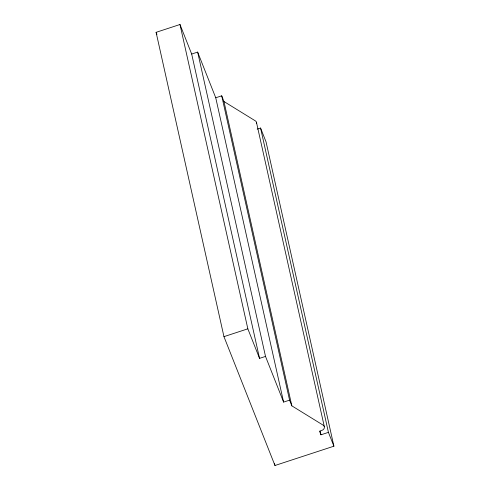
<?xml version="1.0" encoding="UTF-8"?>
<svg xmlns="http://www.w3.org/2000/svg" width="490" height="490" viewBox="0 0 490 490"><rect width="100%" height="100%" fill="white"/><g stroke="black" fill="none" stroke-linecap="round" stroke-linejoin="round"><path stroke-width="0.73" d="M257.177 129.146L260.564 128.037L266.046 141.873L333.904 446.194L274.97 465.5L223.954 336.648L156.096 32.328L179.983 24.5L191.682 54.047L259.541 358.368L265.513 356.414L197.654 52.087L191.682 54.047M221.713 95.82L289.572 400.146L283.6 402.1L215.741 97.773L221.713 95.82L223.967 101.522L291.832 405.843L323.388 425.302A3.908 3.062 -12.6 0 1 321.808 430.459L319.535 431.206L320.962 434.808L328.429 432.358L260.564 128.037M223.954 336.648L247.842 328.827L179.983 24.5M223.967 101.522L255.523 120.975A3.908 3.062 -12.6 0 1 256.552 123.241M197.654 52.087L215.741 97.773M328.429 432.358L333.904 446.194M156.096 32.328L156.935 34.447M289.572 400.146L291.832 405.843M265.513 356.414L283.6 402.1M247.842 328.827L259.541 358.368M256.442 122.237L324.3 426.557M320.129 431.077L320.962 434.808M274.474 463.264L274.97 465.5"/></g></svg>
